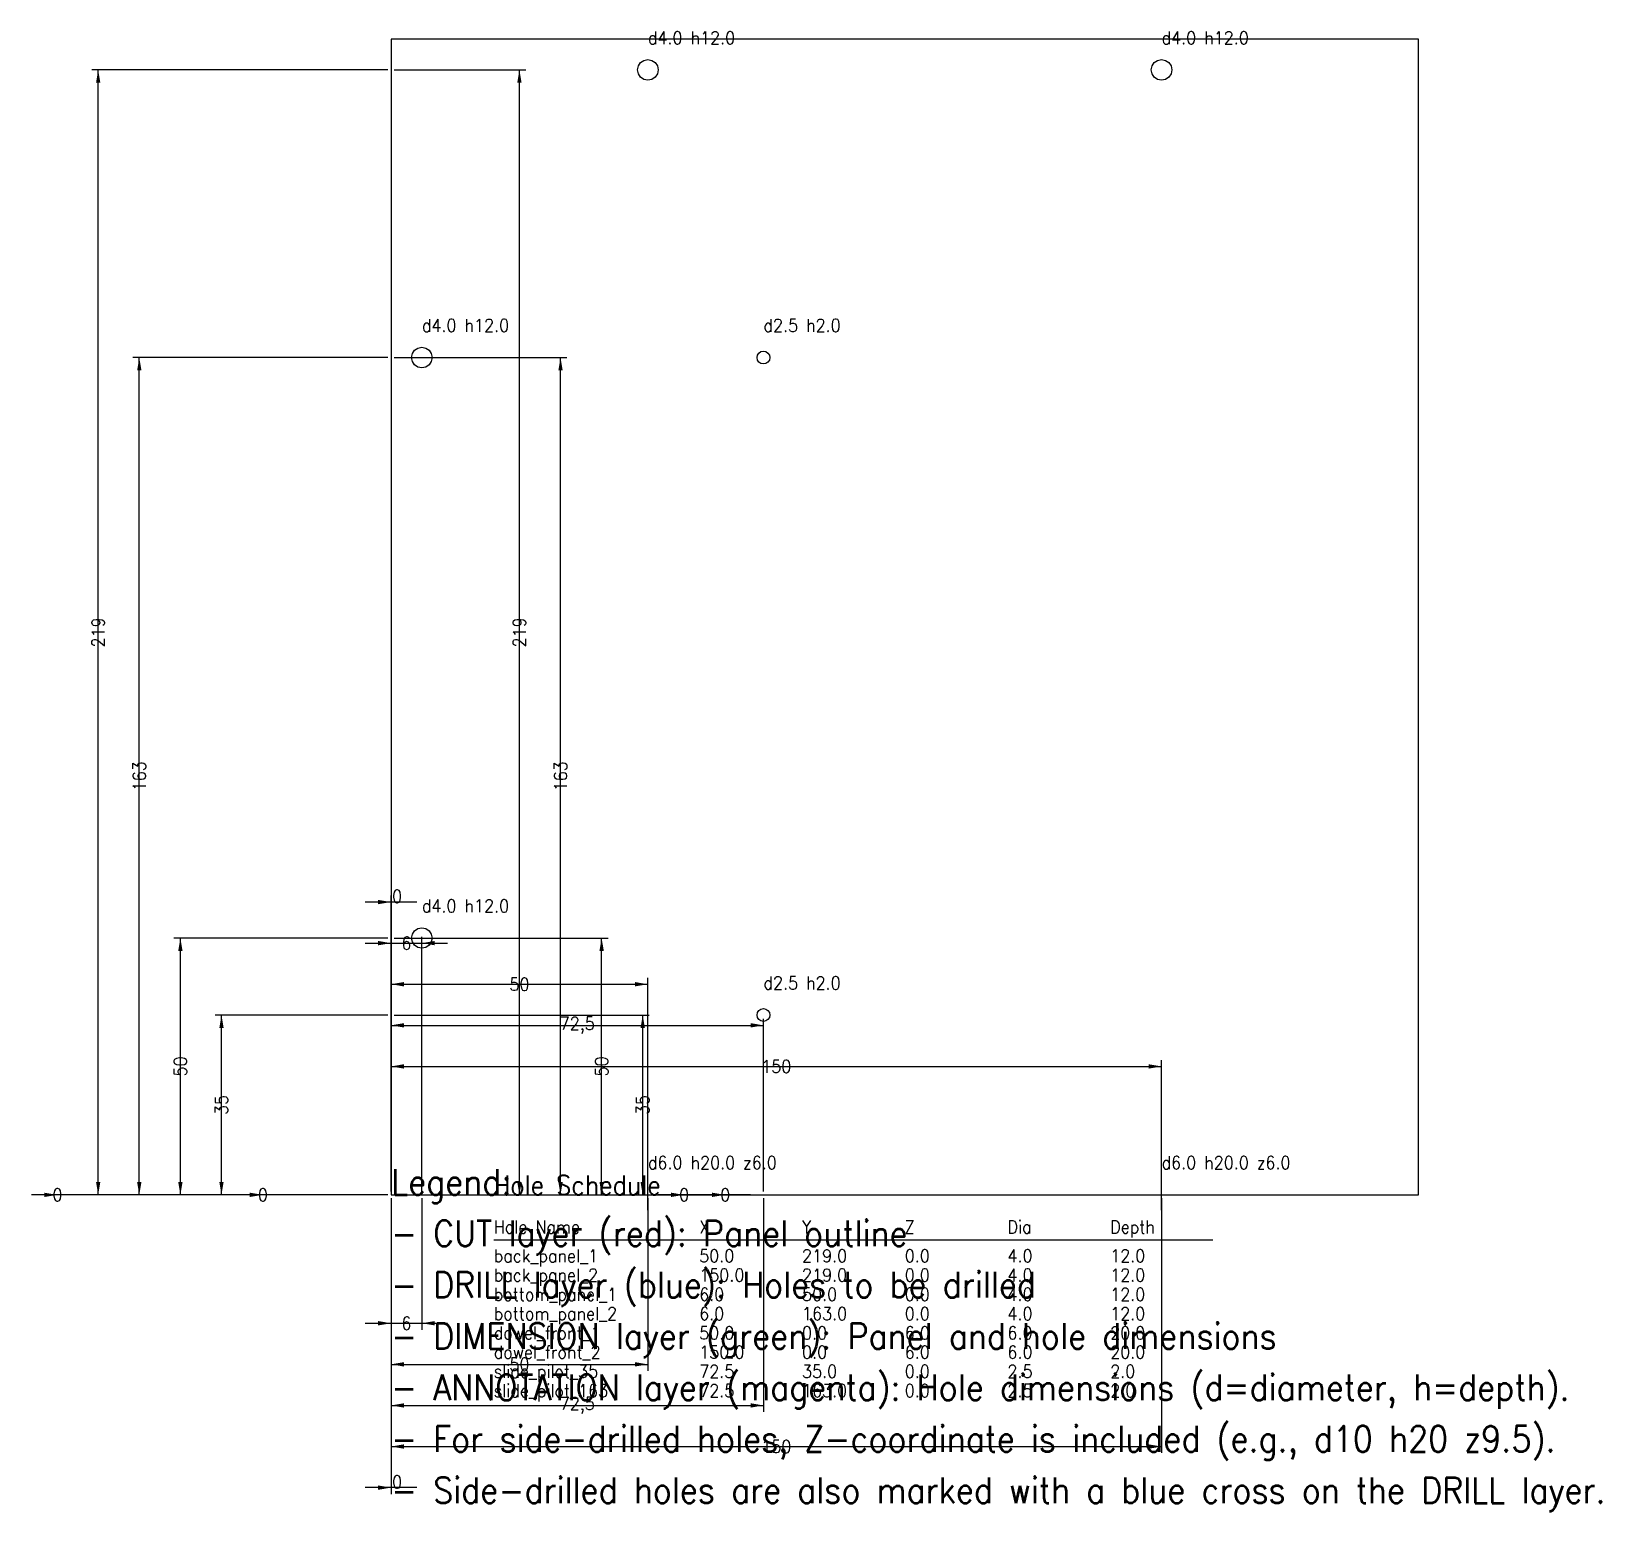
# Model space of a CAD drawing. Header units: millimetres. Extents: x -70 to 236, y -62 to 226.
import ezdxf

# ---------------------------------------------------------------- set-up
doc = ezdxf.new("R2010")
doc.units = ezdxf.units.MM
for name, color, linetype in [('ANNOTATION', 6, 'Continuous'), ('CUT', 1, 'Continuous'), ('DIMENSION', 3, 'Continuous'), ('DRILL', 5, 'Continuous')]:
    doc.layers.add(name, color=color, linetype=linetype)
doc.styles.get("Standard").update_dxf_attribs({"font": 'STANDARD'})
doc.dimstyles.get("Standard").update_dxf_attribs({"dimtxt": 2.5, "dimasz": 2.5, "dimexe": 1.25, "dimexo": 0.625, "dimtad": 0, "dimtoh": 1, "dimtxsty": 'Standard', "dimcen": 0.09, "dimadec": 0, "dimazin": 0, "dimtfac": 1, "dimtdec": 4, "dimtofl": 0, "dimtmove": 0, "dimatfit": 3, "dimfxl": 0, "dimtolj": 1, "dimtzin": 0, "dimarcsym": 0})

# ---------------------------------------------------------------- blocks, each defined once
blk = doc.blocks.new('*D7')
at = {"layer": 'DIMENSION', "color": 0, "linetype": 'ByBlock', "lineweight": -2}
for p, q in [((0, -0.62), (0, -26.25)), ((6, -0.62), (6, -26.25)), ((-5, -25), (11, -25))]:
    blk.add_line(p, q, dxfattribs=at)
for points in [[(0, -25), (-2.5, -25.42), (-2.5, -24.58)], [(6, -25), (8.5, -24.58), (8.5, -25.42)]]:
    blk.add_solid(points, dxfattribs=at)
at = {"layer": 'DIMENSION', "color": 0, "linetype": 'Continuous', "lineweight": -2, "insert": (3, -25), "char_height": 2.5, "width": 1.1111, "attachment_point": 5}
blk.add_mtext('6', dxfattribs=at)
blk = doc.blocks.new('*D10')
at = {"layer": 'DIMENSION', "color": 0, "linetype": 'ByBlock', "lineweight": -2}
for p, q in [((0, -0.62), (0, -34.25)), ((50, -0.62), (50, -34.25)), ((0, -33), (50, -33))]:
    blk.add_line(p, q, dxfattribs=at)
for points in [[(0, -33), (2.5, -32.58), (2.5, -33.42)], [(50, -33), (47.5, -33.42), (47.5, -32.58)]]:
    blk.add_solid(points, dxfattribs=at)
at = {"layer": 'DIMENSION', "color": 0, "linetype": 'Continuous', "lineweight": -2, "insert": (25, -33), "char_height": 2.5, "width": 3.0556, "attachment_point": 5}
blk.add_mtext('50', dxfattribs=at)
blk = doc.blocks.new('*D1')
at = {"layer": 'DIMENSION', "color": 0, "linetype": 'ByBlock', "lineweight": -2}
for p, q in [((0, -0.62), (0, -42.25)), ((72.5, -0.62), (72.5, -42.25)), ((0, -41), (72.5, -41))]:
    blk.add_line(p, q, dxfattribs=at)
for points in [[(0, -41), (2.5, -40.58), (2.5, -41.42)], [(72.5, -41), (70, -41.42), (70, -40.58)]]:
    blk.add_solid(points, dxfattribs=at)
at = {"layer": 'DIMENSION', "color": 0, "linetype": 'Continuous', "lineweight": -2, "insert": (36.25, -41), "char_height": 2.5, "width": 5.9722, "attachment_point": 5}
blk.add_mtext('72,5', dxfattribs=at)
blk = doc.blocks.new('*D11')
at = {"layer": 'DIMENSION', "color": 0, "linetype": 'ByBlock', "lineweight": -2}
for p, q in [((0, -0.62), (0, -50.25)), ((150, -0.62), (150, -50.25)), ((0, -49), (150, -49))]:
    blk.add_line(p, q, dxfattribs=at)
for points in [[(0, -49), (2.5, -48.58), (2.5, -49.42)], [(150, -49), (147.5, -49.42), (147.5, -48.58)]]:
    blk.add_solid(points, dxfattribs=at)
at = {"layer": 'DIMENSION', "color": 0, "linetype": 'Continuous', "lineweight": -2, "insert": (75, -49), "char_height": 2.5, "width": 4.4444, "attachment_point": 5}
blk.add_mtext('150', dxfattribs=at)
blk = doc.blocks.new('*D12')
at = {"layer": 'DIMENSION', "color": 0, "linetype": 'ByBlock', "lineweight": -2}
for p, q in [((0, -0.62), (0, -58.25)), ((0, -0.62), (0, -58.25)), ((5, -57), (-5, -57))]:
    blk.add_line(p, q, dxfattribs=at)
blk.add_solid([(0, -57), (-2.5, -57.42), (-2.5, -56.58)], dxfattribs=at)
blk.add_solid([(0, -57), (-2.5, -57.42), (-2.5, -56.58)], dxfattribs=at)
at = {"layer": 'DIMENSION', "color": 0, "linetype": 'Continuous', "lineweight": -2, "insert": (1.18, -55.88), "char_height": 2.5, "width": 1.1111, "attachment_point": 5}
blk.add_mtext('0', dxfattribs=at)
blk = doc.blocks.new('*D20')
at = {"layer": 'DIMENSION', "color": 0, "linetype": 'ByBlock', "lineweight": -2}
for p, q in [((0, 0.62), (0, 26.25)), ((0, 25), (150, 25)), ((150, 0.62), (150, 26.25))]:
    blk.add_line(p, q, dxfattribs=at)
for points in [[(0, 25), (2.5, 25.42), (2.5, 24.58)], [(150, 25), (147.5, 24.58), (147.5, 25.42)]]:
    blk.add_solid(points, dxfattribs=at)
at = {"layer": 'DIMENSION', "color": 0, "linetype": 'Continuous', "lineweight": -2, "insert": (75, 25), "char_height": 2.5, "width": 4.4444, "attachment_point": 5}
blk.add_mtext('150', dxfattribs=at)
blk = doc.blocks.new('*D16')
at = {"layer": 'DIMENSION', "color": 0, "linetype": 'ByBlock', "lineweight": -2}
for p, q in [((0, 0.62), (0, 34.25)), ((72.5, 0.62), (72.5, 34.25)), ((0, 33), (72.5, 33))]:
    blk.add_line(p, q, dxfattribs=at)
for points in [[(0, 33), (2.5, 33.42), (2.5, 32.58)], [(72.5, 33), (70, 32.58), (70, 33.42)]]:
    blk.add_solid(points, dxfattribs=at)
at = {"layer": 'DIMENSION', "color": 0, "linetype": 'Continuous', "lineweight": -2, "insert": (36.25, 33), "char_height": 2.5, "width": 5.9722, "attachment_point": 5}
blk.add_mtext('72,5', dxfattribs=at)
blk = doc.blocks.new('*D17')
at = {"layer": 'DIMENSION', "color": 0, "linetype": 'ByBlock', "lineweight": -2}
for p, q in [((0, 0.62), (0, 42.25)), ((0, 41), (50, 41)), ((50, 0.62), (50, 42.25))]:
    blk.add_line(p, q, dxfattribs=at)
for points in [[(0, 41), (2.5, 41.42), (2.5, 40.58)], [(50, 41), (47.5, 40.58), (47.5, 41.42)]]:
    blk.add_solid(points, dxfattribs=at)
at = {"layer": 'DIMENSION', "color": 0, "linetype": 'Continuous', "lineweight": -2, "insert": (25, 41), "char_height": 2.5, "width": 3.0556, "attachment_point": 5}
blk.add_mtext('50', dxfattribs=at)
blk = doc.blocks.new('*D5')
at = {"layer": 'DIMENSION', "color": 0, "linetype": 'ByBlock', "lineweight": -2}
for p, q in [((-5, 49), (11, 49)), ((0, 0.62), (0, 50.25)), ((6, 0.62), (6, 50.25))]:
    blk.add_line(p, q, dxfattribs=at)
for points in [[(0, 49), (-2.5, 48.58), (-2.5, 49.42)], [(6, 49), (8.5, 49.42), (8.5, 48.58)]]:
    blk.add_solid(points, dxfattribs=at)
at = {"layer": 'DIMENSION', "color": 0, "linetype": 'Continuous', "lineweight": -2, "insert": (3, 49), "char_height": 2.5, "width": 1.1111, "attachment_point": 5}
blk.add_mtext('6', dxfattribs=at)
blk = doc.blocks.new('*D8')
at = {"layer": 'DIMENSION', "color": 0, "linetype": 'ByBlock', "lineweight": -2}
for p, q in [((0, 0.62), (0, 58.25)), ((0, 0.62), (0, 58.25)), ((5, 57), (-5, 57))]:
    blk.add_line(p, q, dxfattribs=at)
blk.add_solid([(0, 57), (-2.5, 56.58), (-2.5, 57.42)], dxfattribs=at)
blk.add_solid([(0, 57), (-2.5, 56.58), (-2.5, 57.42)], dxfattribs=at)
at = {"layer": 'DIMENSION', "color": 0, "linetype": 'Continuous', "lineweight": -2, "insert": (1.18, 58.12), "char_height": 2.5, "width": 1.1111, "attachment_point": 5}
blk.add_mtext('0', dxfattribs=at)
blk = doc.blocks.new('*D4')
at = {"layer": 'DIMENSION', "color": 0, "linetype": 'ByBlock', "lineweight": -2}
for p, q in [((-20, 0), (-30, 0)), ((-0.62, 0), (-26.25, 0)), ((-0.62, 0), (-26.25, 0))]:
    blk.add_line(p, q, dxfattribs=at)
blk.add_solid([(-25, 0), (-27.5, -0.42), (-27.5, 0.42)], dxfattribs=at)
blk.add_solid([(-25, 0), (-27.5, -0.42), (-27.5, 0.42)], dxfattribs=at)
at = {"layer": 'DIMENSION', "color": 0, "linetype": 'Continuous', "lineweight": -2, "insert": (-24.94, 0), "char_height": 2.5, "width": 1.1111, "attachment_point": 5}
blk.add_mtext('0', dxfattribs=at)
blk = doc.blocks.new('*D9')
at = {"layer": 'DIMENSION', "color": 0, "linetype": 'ByBlock', "lineweight": -2}
for p, q in [((-0.62, 35), (-34.25, 35)), ((-33, 0), (-33, 35)), ((-0.62, 0), (-34.25, 0))]:
    blk.add_line(p, q, dxfattribs=at)
for points in [[(-33, 35), (-32.58, 32.5), (-33.42, 32.5)], [(-33, 0), (-33.42, 2.5), (-32.58, 2.5)]]:
    blk.add_solid(points, dxfattribs=at)
at = {"layer": 'DIMENSION', "color": 0, "linetype": 'Continuous', "lineweight": -2, "insert": (-33, 17.5), "char_height": 2.5, "width": 3.0556, "attachment_point": 5, "rotation": 90}
blk.add_mtext('35', dxfattribs=at)
blk = doc.blocks.new('*D6')
at = {"layer": 'DIMENSION', "color": 0, "linetype": 'ByBlock', "lineweight": -2}
for p, q in [((-0.62, 50), (-42.25, 50)), ((-41, 0), (-41, 50)), ((-0.62, 0), (-42.25, 0))]:
    blk.add_line(p, q, dxfattribs=at)
for points in [[(-41, 50), (-40.58, 47.5), (-41.42, 47.5)], [(-41, 0), (-41.42, 2.5), (-40.58, 2.5)]]:
    blk.add_solid(points, dxfattribs=at)
at = {"layer": 'DIMENSION', "color": 0, "linetype": 'Continuous', "lineweight": -2, "insert": (-41, 25), "char_height": 2.5, "width": 3.0556, "attachment_point": 5, "rotation": 90}
blk.add_mtext('50', dxfattribs=at)
blk = doc.blocks.new('*D14')
at = {"layer": 'DIMENSION', "color": 0, "linetype": 'ByBlock', "lineweight": -2}
for p, q in [((-0.62, 163), (-50.25, 163)), ((-49, 0), (-49, 163)), ((-0.62, 0), (-50.25, 0))]:
    blk.add_line(p, q, dxfattribs=at)
for points in [[(-49, 163), (-48.58, 160.5), (-49.42, 160.5)], [(-49, 0), (-49.42, 2.5), (-48.58, 2.5)]]:
    blk.add_solid(points, dxfattribs=at)
at = {"layer": 'DIMENSION', "color": 0, "linetype": 'Continuous', "lineweight": -2, "insert": (-49, 81.5), "char_height": 2.5, "width": 4.4444, "attachment_point": 5, "rotation": 90}
blk.add_mtext('163', dxfattribs=at)
blk = doc.blocks.new('*D15')
at = {"layer": 'DIMENSION', "color": 0, "linetype": 'ByBlock', "lineweight": -2}
for p, q in [((-0.62, 219), (-58.25, 219)), ((-57, 0), (-57, 219)), ((-0.62, 0), (-58.25, 0))]:
    blk.add_line(p, q, dxfattribs=at)
for points in [[(-57, 219), (-56.58, 216.5), (-57.42, 216.5)], [(-57, 0), (-57.42, 2.5), (-56.58, 2.5)]]:
    blk.add_solid(points, dxfattribs=at)
at = {"layer": 'DIMENSION', "color": 0, "linetype": 'Continuous', "lineweight": -2, "insert": (-57, 109.5), "char_height": 2.5, "width": 4.4444, "attachment_point": 5, "rotation": 90}
blk.add_mtext('219', dxfattribs=at)
blk = doc.blocks.new('*D0')
at = {"layer": 'DIMENSION', "color": 0, "linetype": 'ByBlock', "lineweight": -2}
for p, q in [((-60, 0), (-70, 0)), ((-0.62, 0), (-66.25, 0)), ((-0.62, 0), (-66.25, 0))]:
    blk.add_line(p, q, dxfattribs=at)
blk.add_solid([(-65, 0), (-67.5, -0.42), (-67.5, 0.42)], dxfattribs=at)
blk.add_solid([(-65, 0), (-67.5, -0.42), (-67.5, 0.42)], dxfattribs=at)
at = {"layer": 'DIMENSION', "color": 0, "linetype": 'Continuous', "lineweight": -2, "insert": (-64.94, 0), "char_height": 2.5, "width": 1.1111, "attachment_point": 5}
blk.add_mtext('0', dxfattribs=at)
blk = doc.blocks.new('*D13')
at = {"layer": 'DIMENSION', "color": 0, "linetype": 'ByBlock', "lineweight": -2}
for p, q in [((0.62, 219), (26.25, 219)), ((25, 0), (25, 219)), ((0.62, 0), (26.25, 0))]:
    blk.add_line(p, q, dxfattribs=at)
for points in [[(25, 219), (25.42, 216.5), (24.58, 216.5)], [(25, 0), (24.58, 2.5), (25.42, 2.5)]]:
    blk.add_solid(points, dxfattribs=at)
at = {"layer": 'DIMENSION', "color": 0, "linetype": 'Continuous', "lineweight": -2, "insert": (25, 109.5), "char_height": 2.5, "width": 4.4444, "attachment_point": 5, "rotation": 90}
blk.add_mtext('219', dxfattribs=at)
blk = doc.blocks.new('*D21')
at = {"layer": 'DIMENSION', "color": 0, "linetype": 'ByBlock', "lineweight": -2}
for p, q in [((0.62, 163), (34.25, 163)), ((33, 0), (33, 163)), ((0.62, 0), (34.25, 0))]:
    blk.add_line(p, q, dxfattribs=at)
for points in [[(33, 163), (33.42, 160.5), (32.58, 160.5)], [(33, 0), (32.58, 2.5), (33.42, 2.5)]]:
    blk.add_solid(points, dxfattribs=at)
at = {"layer": 'DIMENSION', "color": 0, "linetype": 'Continuous', "lineweight": -2, "insert": (33, 81.5), "char_height": 2.5, "width": 4.4444, "attachment_point": 5, "rotation": 90}
blk.add_mtext('163', dxfattribs=at)
blk = doc.blocks.new('*D2')
at = {"layer": 'DIMENSION', "color": 0, "linetype": 'ByBlock', "lineweight": -2}
for p, q in [((0.62, 50), (42.25, 50)), ((41, 0), (41, 50)), ((0.62, 0), (42.25, 0))]:
    blk.add_line(p, q, dxfattribs=at)
for points in [[(41, 50), (41.42, 47.5), (40.58, 47.5)], [(41, 0), (40.58, 2.5), (41.42, 2.5)]]:
    blk.add_solid(points, dxfattribs=at)
at = {"layer": 'DIMENSION', "color": 0, "linetype": 'Continuous', "lineweight": -2, "insert": (41, 25), "char_height": 2.5, "width": 3.0556, "attachment_point": 5, "rotation": 90}
blk.add_mtext('50', dxfattribs=at)
blk = doc.blocks.new('*D19')
at = {"layer": 'DIMENSION', "color": 0, "linetype": 'ByBlock', "lineweight": -2}
for p, q in [((0.62, 35), (50.25, 35)), ((49, 0), (49, 35)), ((0.62, 0), (50.25, 0))]:
    blk.add_line(p, q, dxfattribs=at)
for points in [[(49, 35), (49.42, 32.5), (48.58, 32.5)], [(49, 0), (48.58, 2.5), (49.42, 2.5)]]:
    blk.add_solid(points, dxfattribs=at)
at = {"layer": 'DIMENSION', "color": 0, "linetype": 'Continuous', "lineweight": -2, "insert": (49, 17.5), "char_height": 2.5, "width": 3.0556, "attachment_point": 5, "rotation": 90}
blk.add_mtext('35', dxfattribs=at)
blk = doc.blocks.new('*D18')
at = {"layer": 'DIMENSION', "color": 0, "linetype": 'ByBlock', "lineweight": -2}
for p, q in [((0.62, 0), (58.25, 0)), ((0.62, 0), (58.25, 0)), ((62, 0), (52, 0))]:
    blk.add_line(p, q, dxfattribs=at)
blk.add_solid([(57, 0), (54.5, -0.42), (54.5, 0.42)], dxfattribs=at)
blk.add_solid([(57, 0), (54.5, -0.42), (54.5, 0.42)], dxfattribs=at)
at = {"layer": 'DIMENSION', "color": 0, "linetype": 'Continuous', "lineweight": -2, "insert": (57.06, 0), "char_height": 2.5, "width": 1.1111, "attachment_point": 5}
blk.add_mtext('0', dxfattribs=at)
blk = doc.blocks.new('*D3')
at = {"layer": 'DIMENSION', "color": 0, "linetype": 'ByBlock', "lineweight": -2}
for p, q in [((0.62, 0), (66.25, 0)), ((0.62, 0), (66.25, 0)), ((70, 0), (60, 0))]:
    blk.add_line(p, q, dxfattribs=at)
blk.add_solid([(65, 0), (62.5, -0.42), (62.5, 0.42)], dxfattribs=at)
blk.add_solid([(65, 0), (62.5, -0.42), (62.5, 0.42)], dxfattribs=at)
at = {"layer": 'DIMENSION', "color": 0, "linetype": 'Continuous', "lineweight": -2, "insert": (65.06, 0), "char_height": 2.5, "width": 1.1111, "attachment_point": 5}
blk.add_mtext('0', dxfattribs=at)

msp = doc.modelspace()

# ---------------------------------------------------------------- linework, layer by layer
at = {"layer": 'ANNOTATION'}
msp.add_line((20, -8.75), (160, -8.75), dxfattribs=at)
at = {"layer": 'CUT'}
for p, q in [((200, 225), (0, 225)), ((0, 225), (0, 0)), ((200, 0), (200, 225)), ((48.1522, 219.765), (48.5858, 220.414)), ((48.5858, 220.414), (49.2346, 220.848)), ((49.2346, 220.848), (50, 221)), ((50, 221), (50.7654, 220.848)), ((50.7654, 220.848), (51.4142, 220.414)), ((51.4142, 220.414), (51.8478, 219.765)), ((148.152, 219.765), (148.586, 220.414)), ((148.586, 220.414), (149.235, 220.848)), ((149.235, 220.848), (150, 221)), ((150, 221), (150.765, 220.848)), ((150.765, 220.848), (151.414, 220.414)), ((151.414, 220.414), (151.848, 219.765)), ((48, 219), (48.1522, 219.765)), ((48.1522, 218.235), (48, 219)), ((48.5858, 217.586), (48.1522, 218.235)), ((49.2346, 217.152), (48.5858, 217.586)), ((50, 217), (49.2346, 217.152)), ((50.7654, 217.152), (50, 217)), ((51.4142, 217.586), (50.7654, 217.152)), ((51.8478, 218.235), (51.4142, 217.586)), ((51.8478, 219.765), (52, 219)), ((52, 219), (51.8478, 218.235)), ((148, 219), (148.152, 219.765)), ((148.152, 218.235), (148, 219)), ((148.586, 217.586), (148.152, 218.235)), ((149.235, 217.152), (148.586, 217.586)), ((150, 217), (149.235, 217.152)), ((150.765, 217.152), (150, 217)), ((151.414, 217.586), (150.765, 217.152)), ((151.848, 218.235), (151.414, 217.586)), ((151.848, 219.765), (152, 219)), ((152, 219), (151.848, 218.235)), ((4, 163), (4.15224, 163.765)), ((4.15224, 162.235), (4, 163)), ((4.15224, 163.765), (4.58579, 164.414)), ((4.58579, 161.586), (4.15224, 162.235)), ((4.58579, 164.414), (5.23463, 164.848)), ((5.23463, 164.848), (6, 165)), ((6, 165), (6.76537, 164.848)), ((6.76537, 164.848), (7.41421, 164.414)), ((7.41421, 164.414), (7.84776, 163.765)), ((7.84776, 162.235), (7.41421, 161.586)), ((7.84776, 163.765), (8, 163)), ((8, 163), (7.84776, 162.235)), ((71.25, 163), (71.3451, 163.478)), ((71.3451, 162.522), (71.25, 163)), ((71.3451, 163.478), (71.6161, 163.884)), ((71.6161, 162.116), (71.3451, 162.522)), ((71.6161, 163.884), (72.0216, 164.155)), ((72.0216, 161.845), (71.6161, 162.116)), ((72.0216, 164.155), (72.5, 164.25)), ((72.5, 164.25), (72.9784, 164.155)), ((72.9784, 164.155), (73.3839, 163.884)), ((73.3839, 162.116), (72.9784, 161.845)), ((73.3839, 163.884), (73.6548, 163.478)), ((73.6548, 162.522), (73.3839, 162.116)), ((73.6548, 163.478), (73.75, 163)), ((73.75, 163), (73.6548, 162.522)), ((5.23463, 161.152), (4.58579, 161.586)), ((6, 161), (5.23463, 161.152)), ((6.76537, 161.152), (6, 161)), ((7.41421, 161.586), (6.76537, 161.152)), ((72.5, 161.75), (72.0216, 161.845)), ((72.9784, 161.845), (72.5, 161.75)), ((5.23463, 51.8478), (6, 52)), ((6, 52), (6.76537, 51.8478)), ((4, 50), (4.15224, 50.7654)), ((4.15224, 49.2346), (4, 50)), ((4.15224, 50.7654), (4.58579, 51.4142)), ((4.58579, 48.5858), (4.15224, 49.2346)), ((4.58579, 51.4142), (5.23463, 51.8478)), ((6.76537, 51.8478), (7.41421, 51.4142)), ((7.41421, 51.4142), (7.84776, 50.7654)), ((7.84776, 49.2346), (7.41421, 48.5858)), ((7.84776, 50.7654), (8, 50)), ((8, 50), (7.84776, 49.2346)), ((5.23463, 48.1522), (4.58579, 48.5858)), ((6, 48), (5.23463, 48.1522)), ((6.76537, 48.1522), (6, 48)), ((7.41421, 48.5858), (6.76537, 48.1522)), ((71.25, 35), (71.3451, 35.4784)), ((71.3451, 34.5216), (71.25, 35)), ((71.3451, 35.4784), (71.6161, 35.8839)), ((71.6161, 34.1161), (71.3451, 34.5216)), ((71.6161, 35.8839), (72.0216, 36.1548)), ((72.0216, 33.8451), (71.6161, 34.1161)), ((72.0216, 36.1548), (72.5, 36.25)), ((72.5, 33.75), (72.0216, 33.8451)), ((72.5, 36.25), (72.9784, 36.1548)), ((72.9784, 33.8451), (72.5, 33.75)), ((72.9784, 36.1548), (73.3839, 35.8839)), ((73.3839, 34.1161), (72.9784, 33.8451)), ((73.3839, 35.8839), (73.6548, 35.4784)), ((73.6548, 34.5216), (73.3839, 34.1161)), ((73.6548, 35.4784), (73.75, 35)), ((73.75, 35), (73.6548, 34.5216)), ((0, 0), (200, 0))]:
    msp.add_line(p, q, dxfattribs=at)
at = {"layer": 'DRILL', "color": 5}
for p, q in [((47, 0), (53, 0)), ((50, -3), (50, 3)), ((147, 0), (153, 0)), ((150, -3), (150, 3))]:
    msp.add_line(p, q, dxfattribs=at)

# ---------------------------------------------------------------- texts
at = {"layer": 'ANNOTATION'}
for s, height, p in [('d4.0 h12.0', 2.5, (50, 224)), ('d4.0 h12.0', 2.5, (150, 224)), ('d4.0 h12.0', 2.5, (6, 168)), ('d2.5 h2.0', 2.5, (72.5, 168)), ('d4.0 h12.0', 2.5, (6, 55)), ('d2.5 h2.0', 2.5, (72.5, 40)), ('d6.0 h20.0 z6.0', 2.5, (50, 5)), ('d6.0 h20.0 z6.0', 2.5, (150, 5)), ('Legend:', 5, (0, 0)), ('Hole Schedule', 3.75, (20, 0)), ('- CUT layer (red): Panel outline', 5, (0, -10)), ('Hole Name', 2.5, (20, -7.5)), ('X', 2.5, (60, -7.5)), ('Y', 2.5, (80, -7.5)), ('Z', 2.5, (100, -7.5)), ('Dia', 2.5, (120, -7.5)), ('Depth', 2.5, (140, -7.5)), ('back_panel_1', 2.5, (20, -13.125)), ('50.0', 2.5, (60, -13.125)), ('219.0', 2.5, (80, -13.125)), ('0.0', 2.5, (100, -13.125)), ('4.0', 2.5, (120, -13.125)), ('12.0', 2.5, (140, -13.125)), ('- DRILL layer (blue): Holes to be drilled', 5, (0, -20)), ('back_panel_2', 2.5, (20, -16.875)), ('150.0', 2.5, (60, -16.875)), ('219.0', 2.5, (80, -16.875)), ('0.0', 2.5, (100, -16.875)), ('4.0', 2.5, (120, -16.875)), ('12.0', 2.5, (140, -16.875)), ('bottom_panel_1', 2.5, (20, -20.625)), ('6.0', 2.5, (60, -20.625)), ('50.0', 2.5, (80, -20.625)), ('0.0', 2.5, (100, -20.625)), ('4.0', 2.5, (120, -20.625)), ('12.0', 2.5, (140, -20.625)), ('- DIMENSION layer (green): Panel and hole dimensions', 5, (0, -30)), ('bottom_panel_2', 2.5, (20, -24.375)), ('6.0', 2.5, (60, -24.375)), ('163.0', 2.5, (80, -24.375)), ('0.0', 2.5, (100, -24.375)), ('4.0', 2.5, (120, -24.375)), ('12.0', 2.5, (140, -24.375)), ('dowel_front_1', 2.5, (20, -28.125)), ('50.0', 2.5, (60, -28.125)), ('0.0', 2.5, (80, -28.125)), ('6.0', 2.5, (100, -28.125)), ('6.0', 2.5, (120, -28.125)), ('20.0', 2.5, (140, -28.125)), ('dowel_front_2', 2.5, (20, -31.875)), ('150.0', 2.5, (60, -31.875)), ('0.0', 2.5, (80, -31.875)), ('6.0', 2.5, (100, -31.875)), ('6.0', 2.5, (120, -31.875)), ('20.0', 2.5, (140, -31.875)), ('slide_pilot_35', 2.5, (20, -35.625)), ('72.5', 2.5, (60, -35.625)), ('35.0', 2.5, (80, -35.625)), ('0.0', 2.5, (100, -35.625)), ('2.5', 2.5, (120, -35.625)), ('2.0', 2.5, (140, -35.625)), ('- ANNOTATION layer (magenta): Hole dimensions (d=diameter, h=depth).', 5, (0, -40)), ('slide_pilot_163', 2.5, (20, -39.375)), ('72.5', 2.5, (60, -39.375)), ('163.0', 2.5, (80, -39.375)), ('0.0', 2.5, (100, -39.375)), ('2.5', 2.5, (120, -39.375)), ('2.0', 2.5, (140, -39.375)), ('- For side-drilled holes, Z-coordinate is included (e.g., d10 h20 z9.5).', 5, (0, -50)), ('- Side-drilled holes are also marked with a blue cross on the DRILL layer.', 5, (0, -60))]:
    msp.add_text(s, height=height, dxfattribs=at).set_placement(p)

# ---------------------------------------------------------------- dimensions: what is measured, and where the dimension line sits
at = {"layer": 'DIMENSION'}
for base, p2, picture, middle in [((-57, 0), (0, 219), '*D15', (-57, 109.5)), ((25, 0), (0, 219), '*D13', (25, 109.5)), ((-49, 0), (0, 163), '*D14', (-49, 81.5)), ((33, 0), (0, 163), '*D21', (33, 81.5)), ((-41, 0), (0, 50), '*D6', (-41, 25)), ((41, 0), (0, 50), '*D2', (41, 25)), ((-33, 0), (0, 35), '*D9', (-33, 17.5)), ((49, 0), (0, 35), '*D19', (49, 17.5)), ((-65, 0), (0, 0), '*D0', (-66.125, 0)), ((-25, 0), (0, 0), '*D4', (-26.125, 0)), ((57, 0), (0, 0), '*D18', (55.875, 0)), ((65, 0), (0, 0), '*D3', (63.875, 0))]:
    dim = msp.add_linear_dim(base=base, p1=(0, 0), p2=p2, angle=90, dimstyle='Standard', dxfattribs=at)
    dim.commit()
    dim.dimension.update_dxf_attribs({"geometry": picture, "text_midpoint": middle})
for base, p2, picture, middle in [((0, 57), (0, 0), '*D8', (0, 58.125)), ((0, 49), (6, 0), '*D5', (3, 49)), ((0, 41), (50, 0), '*D17', (25, 41)), ((0, 33), (72.5, 0), '*D16', (36.25, 33)), ((0, 25), (150, 0), '*D20', (75, 25)), ((0, -25), (6, 0), '*D7', (3, -25)), ((0, -57), (0, 0), '*D12', (0, -55.875)), ((0, -33), (50, 0), '*D10', (25, -33)), ((0, -41), (72.5, 0), '*D1', (36.25, -41)), ((0, -49), (150, 0), '*D11', (75, -49))]:
    dim = msp.add_linear_dim(base=base, p1=(0, 0), p2=p2, dimstyle='Standard', dxfattribs=at)
    dim.commit()
    dim.dimension.update_dxf_attribs({"geometry": picture, "text_midpoint": middle})

doc.saveas('drawing.dxf')
